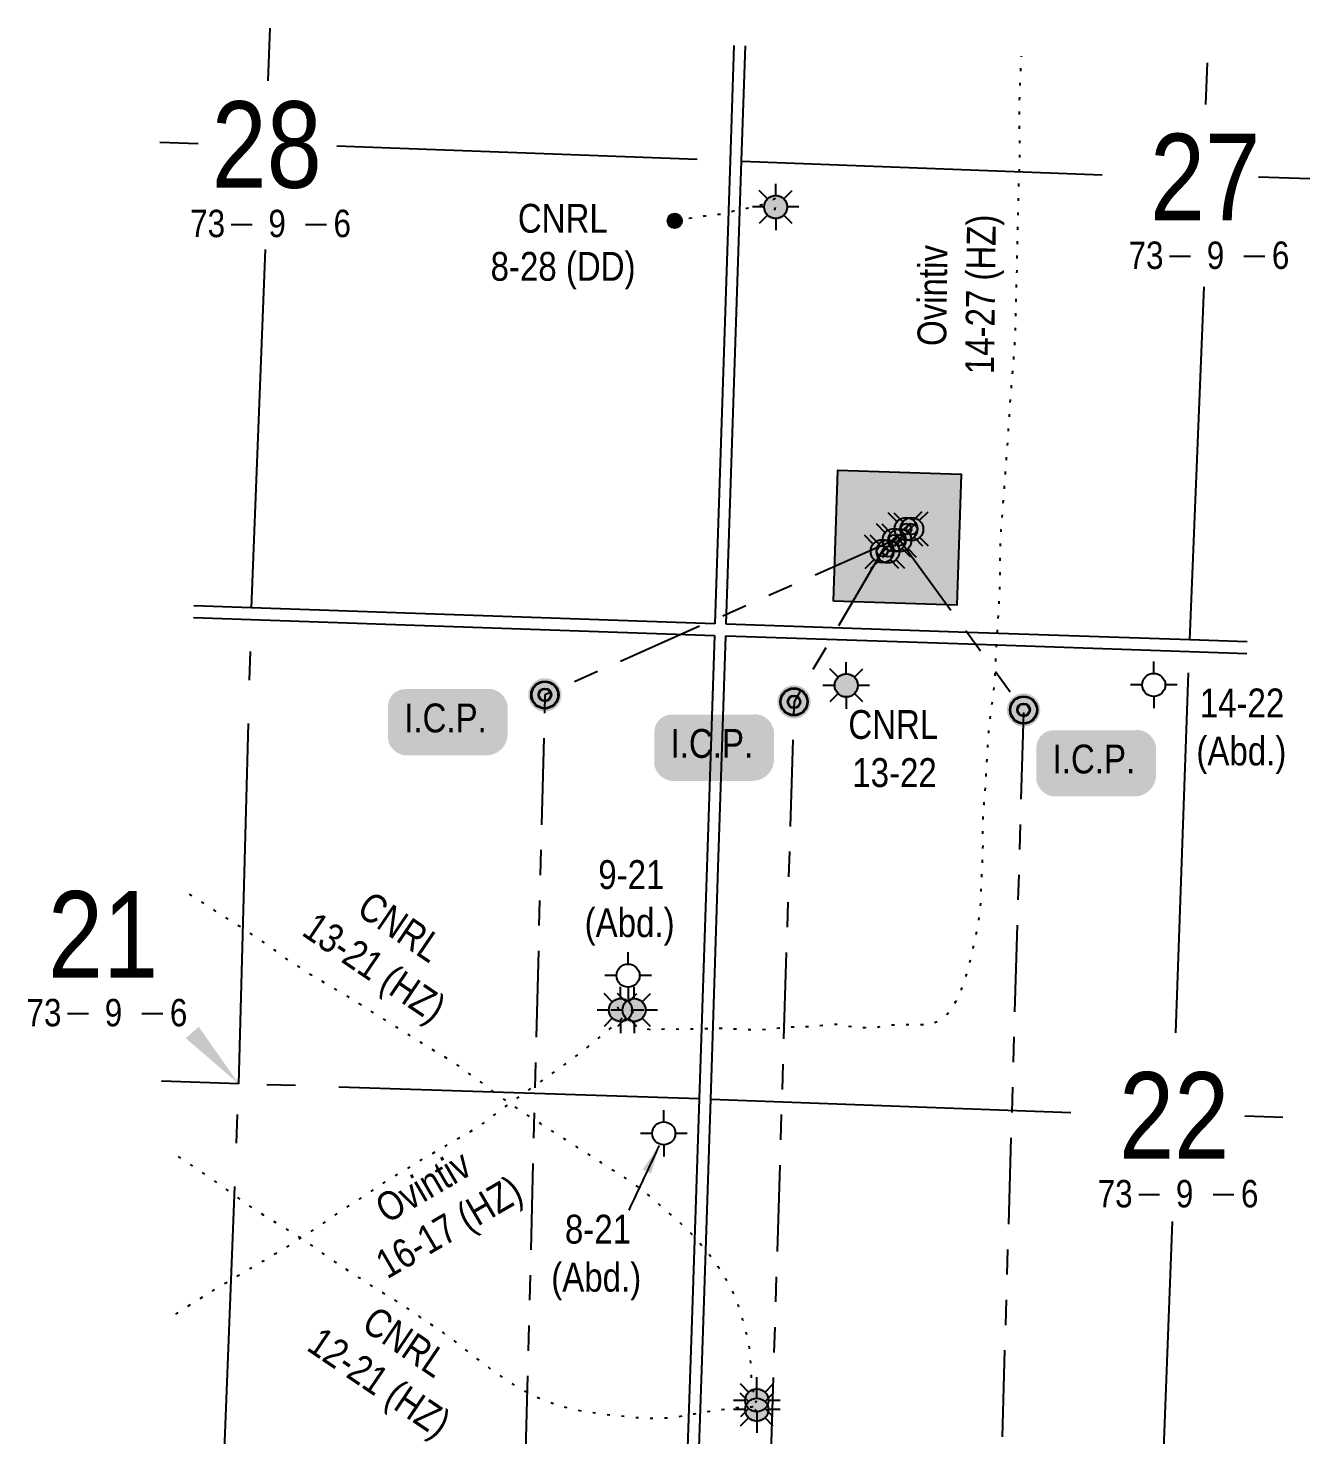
# Model space of a CAD drawing. Extents: x 352640 to 362586, y 6129835 to 6140596.
# Drawn here: x 356478.1 to 356922.5, y 6136465.6 to 6136953.4 of the extents above; entities that cross this region are included whole.
import ezdxf
from ezdxf.enums import TextEntityAlignment as Align

# ---------------------------------------------------------------- set-up
doc = ezdxf.new("R2010")
doc.units = 0
doc.header["$LTSCALE"] = 5
for name, pattern in [('foc-DOT', [1, 0.2, -0.8]), ('foc-DRILLPATH', [14.75, 6, -1.75, 1.75, -1.75, 1.75, -1.75]), ('foc-QUARTERLINE', [33, 25, -3, 2, -3])]:
    doc.linetypes.add(name, pattern=pattern)
for name, color, linetype in [('10', 1, 'Continuous'), ('9', 3, 'Continuous'), ('ABADATA-DRILL', 8, 'foc-DOT'), ('ABADATA-DRILL-T', 8, 'Continuous'), ('CG-NOTES', 7, 'Continuous'), ('DETAIL-HZ-Existing', 8, 'foc-DOT'), ('DRILL-T', 8, 'Continuous'), ('L-MON', 1, 'Continuous'), ('L-SEC', 7, 'Continuous'), ('L-SECLBL', 7, 'Continuous'), ('L-SECQ', 8, 'foc-QUARTERLINE'), ('P-PDRILLPATH', 12, 'foc-DRILLPATH'), ('P-PROPOSED', 10, 'Continuous'), ('P-PROPOSED-H', 21, 'Continuous')]:
    doc.layers.add(name, color=color, linetype=linetype)
doc.styles.add('80', font='ARIALN.TTF', dxfattribs={"height": 10})
doc.styles.add('80CG', font='ARIALN.TTF', dxfattribs={"height": 10})
doc.styles.add('80L', font='ARIALN.TTF', dxfattribs={"height": 10})
doc.styles.add('SIMPLEX', font='ARIALN.TTF')
doc.dimstyles.new('Compass 5 000', dxfattribs={"dimscale": 5, "dimtxt": 9, "dimasz": 2, "dimexe": 0.2, "dimexo": 0.0625, "dimgap": 0.5, "dimtad": 0, "dimtih": 1, "dimtoh": 1, "dimzin": 0, "dimdsep": 46, "dimtxsty": '80CG', "dimcen": 0.1, "dimse1": 1, "dimse2": 1, "dimclrd": 256, "dimclrt": 256, "dimaunit": 1, "dimadec": 4, "dimazin": 0, "dimtfac": 0.06, "dimtofl": 0, "dimtmove": 0, "dimatfit": 1, "dimfxl": 0.2, "dimtolj": 1, "dimtzin": 0, "dimlwd": -1, "dimarcsym": 0})

# ---------------------------------------------------------------- blocks, each defined once
blk = doc.blocks.new('L-SECLBL')
at = {"layer": '9', "color": 7}
for p, q in [((-5.08, -27.83), (-12.29, -27.83)), ((20.7, -27.83), (13.5, -27.83))]:
    blk.add_line(p, q, dxfattribs=at)
at = {"layer": '10', "color": 2, "style": 'SIMPLEX'}
blk.add_attdef('SEC', text='', height=30, dxfattribs=at).set_placement((0, 0), align=Align.MIDDLE)
at = {"layer": '10', "color": 5, "style": '80L'}
blk.add_attdef('TWP', text='', height=9.5, dxfattribs=at).set_placement((-14.43, -27.37), align=Align.MIDDLE_RIGHT)
blk.add_attdef('RGE', text='', height=9.5, dxfattribs=at).set_placement((3.62, -27.37), align=Align.MIDDLE_CENTER)
blk.add_attdef('MER', text='', height=9.5, dxfattribs=at).set_placement((23.17, -27.37), align=Align.MIDDLE_LEFT)
blk = doc.blocks.new('GAS')
h = blk.add_hatch(color=255)
h.dxf.hatch_style = 1
edge = h.paths.add_edge_path()
edge.add_arc((0, 0), 0.9, 0, 360)
for p, q in [((-0.571, 0.571), (-1.142, 1.142)), ((0, 0.808), (0, 1.616)), ((0.571, 0.571), (1.142, 1.142)), ((-0.808, 0), (-1.616, 0)), ((1.616, 0), (0.808, 0)), ((-0.571, -0.571), (-1.142, -1.142)), ((0, -0.808), (0, -1.616)), ((1.142, -1.142), (0.571, -0.571))]:
    blk.add_line(p, q)
blk.add_circle((0, 0), 0.8)
blk = doc.blocks.new('GABD')
for p, q in [((0, 0.808), (0, 1.616)), ((-0.808, 0), (-1.616, 0)), ((1.616, 0), (0.808, 0)), ((0, -0.808), (0, -1.616))]:
    blk.add_line(p, q)
blk.add_circle((0, 0), 0.8)
blk = doc.blocks.new('BH-Existing')
at = {"layer": 'ABADATA-DRILL-T'}
h = blk.add_hatch(color=256, dxfattribs=at)
h.dxf.hatch_style = 1
edge = h.paths.add_edge_path()
edge.add_arc((0, 0), 0.5, 0, 360)
blk.add_circle((0, 0), 0.5, dxfattribs=at)
blk = doc.blocks.new('WC')
at = {"layer": 'L-MON'}
h = blk.add_hatch(color=255, dxfattribs=at)
h.dxf.hatch_style = 1
edge = h.paths.add_edge_path()
edge.add_arc((0, 0), 0.9, 0, 360)
at = {"layer": 'L-MON', "color": 240, "flags": 128}
for points in [[(-0.622, 0.503), (-1.232, 1.12)], [(0.52, 0.608), (1.126, 1.206)], [(-1.179, -1.185), (-0.559, -0.572)], [(1.159, -1.185), (0.557, -0.574)]]:
    blk.add_lwpolyline(points, dxfattribs=at)
at = {"layer": 'L-MON', "color": 240}
for radius in [0.8, 0.373]:
    blk.add_circle((0, 0), radius, dxfattribs=at)
blk = doc.blocks.new('plbh')
at = {"layer": 'L-MON'}
h = blk.add_hatch(color=255, dxfattribs=at)
h.dxf.hatch_style = 1
edge = h.paths.add_edge_path()
edge.add_arc((0, 0), 1.16, 0, 360)
h = blk.add_hatch(color=256, dxfattribs=at)
h.dxf.hatch_style = 1
h.paths.add_polyline_path([(-0.96, 0, 1), (0.96, 0, 1)])
h.paths.add_polyline_path([(0.91, 0, -1), (-0.91, 0, -1)], flags=16)
h.paths.add_polyline_path([(0.45, 0, -1), (-0.45, 0, -1)], flags=0)
h = blk.add_hatch(color=256, dxfattribs=at)
h.dxf.hatch_style = 1
h.paths.add_polyline_path([(-0.45, 0, 1), (0.45, 0, 1)])
h.paths.add_polyline_path([(0.4, 0, -1), (-0.4, 0, -1)], flags=16)
at = {"layer": 'L-MON', "color": 240}
for radius in [0.96, 0.91, 0.45, 0.4]:
    blk.add_circle((0, 0), radius, dxfattribs=at)
blk = doc.blocks.new('*U55')
h = blk.add_hatch(color=254)
edge = h.paths.add_edge_path()
edge.add_line((-14, -11.5), (14, -11.5))
edge.add_arc((14, -5.5), 6, 270, 360)
edge.add_line((20, -5.5), (20, 4))
edge.add_arc((14, 4), 6, 0, 90)
edge.add_line((14, 10), (-14, 10))
edge.add_arc((-14, 4), 6, 90, 180)
edge.add_line((-20, 4), (-20, -5.5))
edge.add_arc((-14, -5.5), 6, 180, 270)
at = {"color": 1, "flags": 128}
blk.add_lwpolyline([(-14, -11.5, 3, 3, 0), (14, -11.5, 3, 3, 0.414214), (20, -5.5, 3, 3, 0), (20, 4, 3, 0, 0.414214), (14, 10, 0, 0, 0), (-14, 10, 0, 0, 0.414214), (-20, 4, 0, 0, 0), (-20, -5.5, 0, 3, 0.414214)], format="xyseb", close=True, dxfattribs=at)
blk.add_lwpolyline([(-18.59, -4.6, 0, 10, 0), (0, 0, 5, 5, 0)], format="xyseb", dxfattribs=at)
at = {"color": 1, "style": '80'}
blk.add_attdef('ENTER_TEXT_001', (-35.99, -5), '', height=10, dxfattribs=at)

msp = doc.modelspace()

# ---------------------------------------------------------------- hatches: boundary and pattern name
at = {"layer": 'P-PROPOSED-H'}
h = msp.add_hatch(color=256, dxfattribs=at)
h.dxf.hatch_style = 1
h.paths.add_polyline_path([(356757.358, 6136754.755), (356758.855, 6136800.115), (356801.617, 6136798.703), (356800.12, 6136753.344)])

# ---------------------------------------------------------------- linework, layer by layer
at = {"layer": 'ABADATA-DRILL', "flags": 128}
for points in [[(356682.883, 6136613), (356682.883, 6136613), (356682.883, 6136613), (356682.926, 6136613.037), (356682.954, 6136613.082), (356682.974, 6136613.093), (356683.004, 6136613.106), (356682.969, 6136613.174), (356682.927, 6136613.259), (356682.903, 6136613.302), (356682.88, 6136613.335), (356682.838, 6136613.396), (356682.815, 6136613.433), (356682.795, 6136613.478), (356682.77, 6136613.516), (356682.743, 6136613.559), (356682.721, 6136613.616), (356682.699, 6136613.667), (356682.682, 6136613.703), (356682.667, 6136613.734), (356682.65, 6136613.774), (356682.644, 6136613.817), (356682.653, 6136613.852), (356682.673, 6136613.902), (356682.706, 6136613.943), (356682.739, 6136613.972), (356682.78, 6136614.01), (356682.832, 6136614.066), (356682.861, 6136614.104), (356682.907, 6136614.156), (356683.001, 6136614.267), (356683.08, 6136614.306), (356683.162, 6136614.3), (356683.232, 6136614.243), (356683.291, 6136614.081), (356683.3, 6136614.051), (356683.457, 6136613.492), (356683.695, 6136612.805), (356683.996, 6136612.187), (356684.542, 6136611.389), (356685.037, 6136610.8), (356685.558, 6136610.223), (356686.163, 6136609.531), (356686.916, 6136608.707), (356687.909, 6136607.896), (356689.131, 6136607.296), (356690.559, 6136606.834), (356692.16, 6136606.431), (356693.901, 6136606.169), (356695.777, 6136606.147), (356697.703, 6136606.287), (356699.661, 6136606.408), (356701.737, 6136606.395), (356703.874, 6136606.322), (356705.969, 6136606.341), (356708.101, 6136606.402), (356710.338, 6136606.452), (356712.608, 6136606.498), (356714.883, 6136606.567), (356717.156, 6136606.586), (356719.307, 6136606.588), (356721.344, 6136606.551), (356723.395, 6136606.369), (356725.256, 6136606.221), (356726.954, 6136606.184), (356728.701, 6136606.193), (356730.513, 6136606.178), (356732.401, 6136606.166), (356734.382, 6136606.306), (356736.556, 6136606.532), (356738.682, 6136606.744), (356740.668, 6136606.96), (356742.663, 6136607.098), (356744.651, 6136607.148), (356746.542, 6136607.155), (356748.338, 6136607.207), (356750.162, 6136607.357), (356752.062, 6136607.534), (356754.085, 6136607.739), (356756.234, 6136607.932), (356758.408, 6136607.964), (356760.436, 6136607.75), (356762.45, 6136607.391), (356764.529, 6136607.082), (356766.589, 6136606.88), (356768.52, 6136606.79), (356770.243, 6136606.785), (356771.885, 6136606.894), (356773.632, 6136607.158), (356775.668, 6136607.515), (356777.972, 6136607.779), (356780.353, 6136607.87), (356782.717, 6136607.879), (356785.111, 6136607.87), (356786.335, 6136607.867), (356787.554, 6136607.867), (356788.775, 6136607.902), (356789.997, 6136608.022), (356791.207, 6136608.242), (356792.423, 6136608.583), (356793.627, 6136609.076), (356794.775, 6136609.728), (356795.828, 6136610.521), (356796.795, 6136611.433), (356797.688, 6136612.44), (356798.478, 6136613.522), (356799.159, 6136614.678), (356799.822, 6136615.92), (356800.512, 6136617.242), (356801.178, 6136618.624), (356801.777, 6136620.072), (356802.326, 6136621.565), (356802.876, 6136623.105), (356803.422, 6136624.743), (356803.948, 6136626.49), (356804.442, 6136628.339), (356804.918, 6136630.285), (356805.381, 6136632.345), (356805.844, 6136634.492), (356806.342, 6136636.704), (356806.847, 6136638.978), (356807.321, 6136641.317), (356807.753, 6136643.731), (356808.11, 6136646.212), (356808.354, 6136648.757), (356808.499, 6136651.363), (356808.551, 6136652.871), (356808.583, 6136654.019), (356808.637, 6136655.83), (356808.807, 6136659.921), (356808.873, 6136661.311), (356808.961, 6136663.173), (356809.037, 6136665.063), (356809.128, 6136666.961), (356809.2, 6136668.459), (356809.215, 6136668.844), (356809.253, 6136670.768), (356809.239, 6136672.711), (356809.2, 6136674.618), (356809.176, 6136676.526), (356809.199, 6136678.428), (356809.287, 6136680.361), (356809.414, 6136682.254), (356809.571, 6136684.157), (356809.744, 6136686.062), (356809.914, 6136687.981), (356810.113, 6136690.669), (356810.273, 6136693.366), (356810.408, 6136696.061), (356810.537, 6136698.757), (356810.701, 6136701.457), (356810.882, 6136704.149), (356811.056, 6136706.846), (356811.239, 6136709.541), (356811.475, 6136712.226), (356811.794, 6136714.906), (356812.148, 6136717.581), (356812.525, 6136720.256), (356812.894, 6136722.926), (356813.191, 6136725.605), (356813.39, 6136728.295), (356813.518, 6136730.992), (356813.607, 6136733.69), (356813.717, 6136736.387), (356813.884, 6136739.08), (356814.073, 6136741.771), (356814.257, 6136744.465), (356814.426, 6136747.164), (356814.598, 6136749.864), (356814.763, 6136752.555), (356814.895, 6136755.249), (356814.984, 6136757.947), (356815.058, 6136760.648), (356815.117, 6136763.344), (356815.135, 6136766.043), (356815.142, 6136768.741), (356815.275, 6136774.132), (356815.566, 6136779.526), (356815.939, 6136784.899), (356816.351, 6136790.283), (356816.792, 6136795.654), (356817.163, 6136801.044), (356817.535, 6136806.411), (356817.929, 6136811.783), (356818.263, 6136817.158), (356818.602, 6136822.546), (356818.997, 6136827.923), (356819.435, 6136833.3), (356819.884, 6136838.683), (356820.257, 6136844.068), (356820.472, 6136849.46), (356820.611, 6136854.857), (356820.758, 6136860.258), (356820.917, 6136865.654), (356821.044, 6136871.056), (356821.111, 6136876.441), (356821.196, 6136881.836), (356821.351, 6136887.232), (356821.518, 6136892.634), (356821.657, 6136898.029), (356821.806, 6136903.422), (356821.949, 6136908.819), (356821.952, 6136914.218), (356821.813, 6136919.616), (356821.818, 6136925.016), (356821.979, 6136930.408), (356822.18, 6136935.799), (356822.465, 6136941.175), (356822.617, 6136943.756)], [(356737.068, 6136890.352), (356737.068, 6136890.352), (356737.069, 6136890.374), (356737.088, 6136890.583), (356737.18, 6136890.95), (356737.338, 6136891.419), (356737.538, 6136891.899), (356737.662, 6136892.585), (356737.524, 6136893.434), (356737.383, 6136894.117), (356737.432, 6136894.461), (356737.583, 6136894.668), (356737.602, 6136894.691), (356737.608, 6136894.701), (356737.613, 6136894.705), (356737.61, 6136894.701), (356737.586, 6136894.676), (356737.538, 6136894.626), (356737.466, 6136894.56), (356737.369, 6136894.479), (356737.248, 6136894.391), (356737.113, 6136894.298), (356736.968, 6136894.206), (356736.811, 6136894.113), (356736.635, 6136894.015), (356736.438, 6136893.912), (356736.218, 6136893.809), (356735.977, 6136893.699), (356735.714, 6136893.564), (356735.435, 6136893.413), (356735.14, 6136893.265), (356734.831, 6136893.121), (356734.506, 6136892.979), (356734.158, 6136892.839), (356733.772, 6136892.684), (356733.359, 6136892.521), (356732.933, 6136892.353), (356732.499, 6136892.174), (356732.061, 6136892), (356731.62, 6136891.841), (356731.167, 6136891.698), (356730.703, 6136891.569), (356730.235, 6136891.453), (356729.765, 6136891.338), (356729.291, 6136891.23), (356728.814, 6136891.132), (356728.326, 6136891.044), (356727.836, 6136890.96), (356727.361, 6136890.872), (356726.901, 6136890.785), (356726.438, 6136890.694), (356725.971, 6136890.596), (356725.475, 6136890.494), (356724.95, 6136890.393), (356724.408, 6136890.281), (356723.876, 6136890.169), (356723.35, 6136890.058), (356722.835, 6136889.947), (356722.331, 6136889.836), (356721.837, 6136889.726), (356721.349, 6136889.614), (356720.867, 6136889.498), (356720.389, 6136889.376), (356719.917, 6136889.256), (356719.449, 6136889.139), (356718.985, 6136889.026), (356718.517, 6136888.926), (356718.031, 6136888.844), (356717.54, 6136888.78), (356717.07, 6136888.722), (356716.626, 6136888.663), (356716.19, 6136888.605), (356715.732, 6136888.55), (356715.258, 6136888.498), (356714.774, 6136888.444), (356714.31, 6136888.385), (356713.87, 6136888.328), (356713.422, 6136888.273), (356712.963, 6136888.226), (356712.479, 6136888.186), (356711.981, 6136888.134), (356711.503, 6136888.078), (356711.049, 6136888.017), (356710.587, 6136887.942), (356710.104, 6136887.87), (356709.601, 6136887.799), (356709.109, 6136887.725), (356708.631, 6136887.659), (356708.1, 6136887.591), (356702.595, 6136886.827)], [(356730.264, 6136477.323), (356730.264, 6136477.323), (356730.288, 6136477.282), (356730.299, 6136477.174), (356730.285, 6136477.076), (356730.292, 6136476.978), (356730.327, 6136476.935), (356730.397, 6136476.936), (356730.531, 6136477.004), (356730.664, 6136477.206), (356730.732, 6136477.376), (356730.797, 6136477.533), (356730.967, 6136477.664), (356731, 6136477.743), (356730.967, 6136477.854), (356730.921, 6136477.837), (356730.879, 6136477.905), (356730.812, 6136478.115), (356730.759, 6136478.275), (356730.593, 6136478.33), (356730.329, 6136478.381), (356730.135, 6136478.438), (356729.939, 6136478.564), (356729.743, 6136478.771), (356729.66, 6136479.041), (356729.689, 6136479.307), (356729.689, 6136479.317), (356729.693, 6136479.361), (356729.691, 6136479.413), (356729.687, 6136479.435), (356729.674, 6136479.573), (356729.653, 6136479.778), (356729.633, 6136480.037), (356729.614, 6136480.345), (356729.588, 6136480.708), (356729.547, 6136481.13), (356729.485, 6136481.606), (356729.392, 6136482.127), (356729.285, 6136482.685), (356729.189, 6136483.282), (356729.104, 6136483.915), (356729.028, 6136484.578), (356728.963, 6136485.286), (356728.896, 6136486.037), (356728.83, 6136486.831), (356728.777, 6136487.637), (356728.737, 6136488.485), (356728.711, 6136489.394), (356728.691, 6136490.369), (356728.657, 6136491.394), (356728.596, 6136492.501), (356728.514, 6136493.588), (356728.411, 6136494.663), (356728.275, 6136495.74), (356728.097, 6136496.834), (356727.872, 6136497.944), (356727.609, 6136499.081), (356727.319, 6136500.271), (356726.995, 6136501.538), (356726.634, 6136502.869), (356726.26, 6136504.252), (356725.896, 6136505.576), (356725.876, 6136505.649), (356725.469, 6136507.055), (356725.051, 6136508.455), (356724.643, 6136509.779), (356724.619, 6136509.853), (356724.148, 6136511.262), (356723.616, 6136512.676), (356723.007, 6136514.086), (356722.333, 6136515.481), (356721.601, 6136516.887), (356720.818, 6136518.298), (356719.984, 6136519.714), (356719.119, 6136521.145), (356718.209, 6136522.583), (356717.254, 6136524.006), (356716.26, 6136525.425), (356715.237, 6136526.839), (356714.165, 6136528.241), (356713.032, 6136529.623), (356711.873, 6136530.992), (356710.685, 6136532.374), (356709.468, 6136533.758), (356708.226, 6136535.138), (356706.942, 6136536.501), (356705.606, 6136537.833), (356704.216, 6136539.124), (356702.971, 6136540.227), (356701.635, 6136541.41), (356701.606, 6136541.437), (356698.705, 6136543.958), (356697.221, 6136545.197), (356695.755, 6136546.46), (356694.309, 6136547.76), (356692.855, 6136549.035), (356691.363, 6136550.261), (356689.837, 6136551.425), (356689.83, 6136551.432), (356688.28, 6136552.555), (356686.72, 6136553.647), (356685.107, 6136554.709), (356683.47, 6136555.73), (356681.825, 6136556.742), (356680.191, 6136557.773), (356678.567, 6136558.821), (356676.945, 6136559.867), (356675.319, 6136560.917), (356673.7, 6136561.969), (356672.082, 6136563.027), (356670.461, 6136564.079), (356668.839, 6136565.133), (356665.603, 6136567.212), (356663.979, 6136568.257), (356662.36, 6136569.314), (356660.738, 6136570.365), (356659.102, 6136571.411), (356657.474, 6136572.461), (356655.85, 6136573.501), (356654.218, 6136574.54), (356652.596, 6136575.584), (356650.982, 6136576.657), (356649.376, 6136577.727), (356647.765, 6136578.793), (356646.171, 6136579.886), (356644.579, 6136580.985), (356642.989, 6136582.092), (356641.401, 6136583.199), (356639.824, 6136584.321), (356638.289, 6136585.5), (356636.763, 6136586.689), (356635.216, 6136587.853), (356633.655, 6136588.989), (356632.088, 6136590.125), (356630.546, 6136591.292), (356628.994, 6136592.464), (356627.418, 6136593.567), (356625.795, 6136594.615), (356624.156, 6136595.637), (356622.513, 6136596.654), (356620.858, 6136597.657), (356619.196, 6136598.65), (356617.545, 6136599.655), (356615.907, 6136600.68), (356614.264, 6136601.695), (356612.613, 6136602.702), (356610.966, 6136603.714), (356609.333, 6136604.751), (356607.699, 6136605.787), (356606.053, 6136606.806), (356604.408, 6136607.835), (356602.782, 6136608.875), (356601.15, 6136609.911), (356599.514, 6136610.948), (356597.878, 6136611.984), (356596.243, 6136613.019), (356594.609, 6136614.047), (356592.97, 6136615.072), (356591.324, 6136616.094), (356589.693, 6136617.099), (356588.048, 6136618.117), (356584.755, 6136620.115), (356583.087, 6136621.087), (356581.404, 6136622.047), (356579.73, 6136623.018), (356578.078, 6136624.017), (356576.436, 6136625.038), (356574.787, 6136626.053), (356573.156, 6136627.087), (356571.531, 6136628.137), (356569.911, 6136629.193), (356568.303, 6136630.293), (356566.719, 6136631.402), (356565.134, 6136632.528), (356563.587, 6136633.658), (356562.033, 6136634.808), (356560.474, 6136635.954), (356558.893, 6136637.07), (356557.28, 6136638.144), (356555.646, 6136639.187), (356554.016, 6136640.243), (356552.401, 6136641.303), (356550.779, 6136642.353), (356549.147, 6136643.387), (356547.507, 6136644.42), (356545.875, 6136645.458), (356544.247, 6136646.494), (356542.65, 6136647.519), (356539.38, 6136649.652), (356537.746, 6136650.699), (356536.103, 6136651.723), (356534.467, 6136652.76), (356532.847, 6136653.81), (356532.376, 6136654.118)], [(356687.877, 6136612.79), (356687.877, 6136612.79), (356687.875, 6136612.788), (356687.865, 6136612.787), (356687.849, 6136612.789), (356687.837, 6136612.784), (356687.826, 6136612.768), (356687.811, 6136612.742), (356687.8, 6136612.721), (356687.79, 6136612.695), (356687.766, 6136612.656), (356687.738, 6136612.601), (356687.721, 6136612.545), (356687.707, 6136612.492), (356687.699, 6136612.44), (356687.683, 6136612.387), (356687.668, 6136612.337), (356687.666, 6136612.299), (356687.687, 6136612.264), (356687.722, 6136612.221), (356687.767, 6136612.192), (356687.825, 6136612.18), (356687.883, 6136612.188), (356687.94, 6136612.214), (356687.995, 6136612.266), (356688.052, 6136612.34), (356688.106, 6136612.411), (356688.148, 6136612.467), (356688.176, 6136612.512), (356688.195, 6136612.556), (356688.207, 6136612.605), (356688.223, 6136612.663), (356688.238, 6136612.712), (356688.25, 6136612.764), (356688.259, 6136612.794), (356688.282, 6136612.821), (356688.299, 6136612.804), (356688.331, 6136612.793), (356688.349, 6136612.791), (356688.336, 6136612.817), (356688.323, 6136612.863), (356688.318, 6136612.93), (356688.32, 6136613.018), (356688.262, 6136613.072), (356688.151, 6136613.091), (356688.05, 6136613.123), (356687.963, 6136613.149), (356687.9, 6136613.178), (356687.884, 6136613.178), (356687.911, 6136613.153), (356687.956, 6136613.138), (356688.017, 6136613.154), (356688.042, 6136613.179), (356688.008, 6136613.198), (356688.011, 6136613.216), (356688.037, 6136613.215), (356688.051, 6136613.219), (356688.039, 6136613.227), (356687.965, 6136613.227), (356687.865, 6136613.223), (356687.77, 6136613.194), (356687.683, 6136613.149), (356687.599, 6136613.098), (356687.535, 6136613.042), (356687.503, 6136612.991), (356687.492, 6136612.959), (356687.492, 6136612.951), (356687.504, 6136612.945), (356687.528, 6136612.948), (356687.556, 6136612.963), (356687.587, 6136612.992), (356687.615, 6136613.041), (356687.639, 6136613.104), (356687.668, 6136613.177), (356687.697, 6136613.228), (356687.731, 6136613.267), (356687.774, 6136613.314), (356687.821, 6136613.348), (356687.844, 6136613.357), (356687.823, 6136613.336), (356687.794, 6136613.297), (356687.775, 6136613.278), (356687.8, 6136613.311), (356687.862, 6136613.365), (356687.905, 6136613.385), (356687.933, 6136613.397), (356687.965, 6136613.411), (356687.994, 6136613.415), (356688.027, 6136613.403), (356688.077, 6136613.396), (356688.165, 6136613.409), (356688.273, 6136613.457), (356688.283, 6136613.461), (356688.167, 6136613.349), (356688.061, 6136613.264), (356687.402, 6136612.76), (356686.494, 6136612.07), (356685.4, 6136611.206), (356684.118, 6136610.132), (356682.64, 6136608.837), (356680.96, 6136607.388), (356678.908, 6136605.736), (356677.751, 6136604.804), (356676.533, 6136603.784), (356675.238, 6136602.702), (356673.839, 6136601.536), (356672.315, 6136600.265), (356670.659, 6136598.915), (356668.889, 6136597.536), (356667.038, 6136596.134), (356665.125, 6136594.718), (356663.163, 6136593.298), (356661.157, 6136591.868), (356659.107, 6136590.436), (356657.03, 6136588.986), (356654.939, 6136587.521), (356652.823, 6136586.033), (356650.696, 6136584.515), (356648.562, 6136582.979), (356646.427, 6136581.438), (356644.02, 6136579.693), (356641.035, 6136577.523), (356641.013, 6136577.506), (356638.642, 6136575.752), (356636.53, 6136574.164), (356635.517, 6136573.417), (356634.374, 6136572.611), (356632.137, 6136571.141), (356629.826, 6136569.755), (356625.14, 6136567.074), (356620.469, 6136564.374), (356615.807, 6136561.651), (356611.149, 6136558.917), (356606.529, 6136556.114), (356601.968, 6136553.23), (356597.434, 6136550.306), (356592.918, 6136547.352), (356588.422, 6136544.379), (356583.957, 6136541.376), (356579.488, 6136538.365), (356574.994, 6136535.373), (356571.188, 6136532.889), (356568.923, 6136531.434), (356564.326, 6136528.599), (356559.687, 6136525.846), (356555.035, 6136523.112), (356550.38, 6136520.399), (356545.75, 6136517.664), (356541.133, 6136514.864), (356536.534, 6136512.034), (356531.954, 6136509.175), (356527.497, 6136506.376)], [(356730.164, 6136474.32), (356730.164, 6136474.32), (356730.2, 6136474.319), (356730.278, 6136474.308), (356730.342, 6136474.266), (356730.419, 6136474.159), (356730.442, 6136474.127), (356730.494, 6136474.021), (356730.546, 6136473.937), (356730.609, 6136473.923), (356730.67, 6136473.959), (356730.705, 6136474.044), (356730.723, 6136474.151), (356730.73, 6136474.183), (356730.757, 6136474.27), (356730.769, 6136474.29), (356730.788, 6136474.315), (356730.803, 6136474.341), (356730.824, 6136474.372), (356730.85, 6136474.417), (356730.88, 6136474.486), (356730.884, 6136474.502), (356730.884, 6136474.55), (356730.801, 6136474.589), (356730.718, 6136474.624), (356730.672, 6136474.675), (356730.657, 6136474.75), (356730.67, 6136474.843), (356730.663, 6136474.872), (356730.602, 6136474.864), (356730.562, 6136474.867), (356730.522, 6136474.924), (356730.489, 6136474.995), (356730.463, 6136475.008), (356730.411, 6136475.008), (356730.346, 6136475.034), (356730.261, 6136475.065), (356730.277, 6136475.078), (356730.352, 6136475.1), (356730.302, 6136475.148), (356730.294, 6136475.154), (356730.321, 6136475.137), (356730.347, 6136475.116), (356730.396, 6136475.11), (356730.456, 6136475.163), (356730.521, 6136475.24), (356730.573, 6136475.317), (356730.647, 6136475.38), (356730.765, 6136475.474), (356730.803, 6136475.497), (356730.909, 6136475.556), (356730.954, 6136475.576), (356730.995, 6136475.559), (356731.028, 6136475.586), (356731.043, 6136475.603), (356731.041, 6136475.601), (356731.035, 6136475.598), (356730.98, 6136475.573), (356730.869, 6136475.533), (356730.697, 6136475.483), (356730.461, 6136475.428), (356730.163, 6136475.37), (356729.807, 6136475.3), (356729.396, 6136475.242), (356728.931, 6136475.205), (356728.406, 6136475.176), (356727.809, 6136475.148), (356727.13, 6136475.113), (356726.372, 6136475.074), (356725.564, 6136475.03), (356724.706, 6136474.977), (356723.828, 6136474.904), (356722.93, 6136474.804), (356721.964, 6136474.682), (356720.949, 6136474.549), (356719.858, 6136474.397), (356718.698, 6136474.236), (356717.462, 6136474.064), (356716.127, 6136473.877), (356714.785, 6136473.683), (356713.371, 6136473.474), (356711.944, 6136473.257), (356710.532, 6136473.034), (356709.117, 6136472.792), (356707.711, 6136472.537), (356706.303, 6136472.271), (356704.878, 6136472.015), (356703.428, 6136471.782), (356701.912, 6136471.593), (356700.348, 6136471.446), (356698.744, 6136471.331), (356697.103, 6136471.248), (356695.431, 6136471.203), (356693.725, 6136471.214), (356691.988, 6136471.281), (356690.229, 6136471.391), (356688.45, 6136471.53), (356686.643, 6136471.698), (356685.763, 6136471.789), (356683.385, 6136472.052), (356682.542, 6136472.144), (356681.553, 6136472.247), (356679.709, 6136472.446), (356677.838, 6136472.664), (356675.954, 6136472.913), (356674.054, 6136473.186), (356672.139, 6136473.469), (356670.23, 6136473.772), (356668.337, 6136474.163), (356666.455, 6136474.608), (356664.573, 6136475.046), (356662.703, 6136475.536), (356660.847, 6136476.102), (356659.017, 6136476.722), (356657.221, 6136477.402), (356655.457, 6136478.143), (356653.695, 6136478.955), (356651.972, 6136479.831), (356650.27, 6136480.753), (356648.593, 6136481.717), (356646.957, 6136482.746), (356645.346, 6136483.817), (356643.757, 6136484.886), (356642.135, 6136485.934), (356640.515, 6136486.986), (356638.931, 6136488.093), (356637.373, 6136489.243), (356635.834, 6136490.432), (356634.303, 6136491.621), (356632.767, 6136492.8), (356631.24, 6136493.985), (356629.73, 6136495.192), (356628.234, 6136496.424), (356626.726, 6136497.632), (356625.18, 6136498.793), (356623.613, 6136499.922), (356622.033, 6136501.032), (356620.433, 6136502.14), (356618.827, 6136503.231), (356617.218, 6136504.301), (356615.607, 6136505.366), (356614.004, 6136506.446), (356612.401, 6136507.525), (356610.803, 6136508.612), (356609.207, 6136509.713), (356607.6, 6136510.795), (356605.964, 6136511.833), (356604.309, 6136512.837), (356602.653, 6136513.822), (356600.995, 6136514.815), (356599.291, 6136515.856), (356597.71, 6136516.862), (356596.095, 6136517.93), (356594.502, 6136518.997), (356592.893, 6136520.069), (356591.265, 6136521.117), (356589.651, 6136522.149), (356588.041, 6136523.214), (356586.437, 6136524.294), (356584.828, 6136525.381), (356583.242, 6136526.486), (356581.667, 6136527.605), (356580.096, 6136528.729), (356578.518, 6136529.848), (356576.926, 6136530.949), (356575.318, 6136532.036), (356573.703, 6136533.104), (356572.079, 6136534.158), (356570.445, 6136535.198), (356568.8, 6136536.217), (356567.173, 6136537.205), (356565.528, 6136538.216), (356563.883, 6136539.241), (356562.246, 6136540.263), (356560.606, 6136541.29), (356558.966, 6136542.325), (356557.34, 6136543.375), (356555.733, 6136544.45), (356554.141, 6136545.547), (356552.561, 6136546.666), (356550.988, 6136547.794), (356549.421, 6136548.925), (356547.863, 6136550.067), (356546.302, 6136551.203), (356544.724, 6136552.323), (356543.139, 6136553.43), (356541.549, 6136554.527), (356539.905, 6136555.646), (356538.314, 6136556.719), (356536.725, 6136557.788), (356535.112, 6136558.863), (356533.495, 6136559.921), (356531.864, 6136560.986), (356530.265, 6136562.067), (356529.37, 6136562.691)]]:
    msp.add_lwpolyline(points, dxfattribs=at)
at = {"layer": 'L-SEC'}
for p, q in [((356722.83, 6136947.467), (356721.517, 6136907.583)), ((356725.537, 6136907.447), (356726.849, 6136947.318)), ((356721.517, 6136907.583), (356718.861, 6136827.202)), ((356722.88, 6136827.067), (356725.537, 6136907.447)), ((356718.861, 6136827.202), (356716.204, 6136746.822)), ((356720.224, 6136746.687), (356722.88, 6136827.067)), ((356555.539, 6136752.361), (356535.616, 6136753.046)), ((356535.484, 6136749.026), (356555.407, 6136748.341)), ((356555.407, 6136748.341), (356635.739, 6136745.572)), ((356635.871, 6136749.592), (356555.539, 6136752.361)), ((356716.204, 6136746.822), (356635.871, 6136749.592)), ((356635.739, 6136745.572), (356716.071, 6136742.802)), ((356800.568, 6136743.997), (356720.224, 6136746.687)), ((356880.913, 6136741.307), (356800.568, 6136743.997)), ((356716.071, 6136742.802), (356713.432, 6136662.457)), ((356717.451, 6136662.322), (356720.091, 6136742.667)), ((356720.091, 6136742.667), (356800.435, 6136739.978)), ((356800.435, 6136739.978), (356880.78, 6136737.287)), ((356900.864, 6136740.636), (356880.913, 6136741.307)), ((356880.78, 6136737.287), (356900.732, 6136736.616)), ((356713.432, 6136662.457), (356710.792, 6136582.112)), ((356714.812, 6136581.977), (356717.451, 6136662.322)), ((356710.792, 6136582.112), (356708.144, 6136501.75)), ((356712.164, 6136501.615), (356714.812, 6136581.977)), ((356708.144, 6136501.75), (356705.496, 6136421.388)), ((356709.516, 6136421.253), (356712.164, 6136501.615))]:
    msp.add_line(p, q, dxfattribs=at)
at = {"layer": 'L-SECLBL', "flags": 128}
msp.add_lwpolyline([(356551.164, 6136587.319, 0, 5.998, 0), (356535.061, 6136605.117, 0, 0, 0)], format="xyseb", dxfattribs=at)
at = {"layer": 'L-SECQ'}
for p, q in [((356561.376, 6136935.166), (356562.016, 6136953.449)), ((356886.465, 6136926.963), (356887, 6136941.361)), ((356523.785, 6136913.924), (356537.127, 6136913.468)), ((356585.183, 6136912.653), (356721.517, 6136907.583)), ((356725.637, 6136907.352), (356865.248, 6136902.057)), ((356904.749, 6136901.917), (356922.546, 6136901.322)), ((356555.539, 6136752.361), (356560.389, 6136876.636)), ((356880.916, 6136741.309), (356885.926, 6136863.744)), ((356551.164, 6136587.319), (356555.523, 6136748.28)), ((356876.053, 6136604.978), (356880.78, 6136737.287)), ((356551.164, 6136587.319), (356524.381, 6136588.226)), ((356544.88, 6136426.788), (356551.164, 6136587.319)), ((356710.792, 6136582.113), (356551.164, 6136587.319)), ((356714.812, 6136581.978), (356849.252, 6136577.038)), ((356899.987, 6136576.19), (356913.119, 6136575.749)), ((356870.256, 6136415.824), (356874.902, 6136539.595))]:
    msp.add_line(p, q, dxfattribs=at)
at = {"layer": 'P-PDRILLPATH', "flags": 128}
for points in [[(356780.396, 6136775.815), (356823.285, 6136716.992), (356794.239, 6135734.295)], [(356774.27, 6136772.018), (356743.695, 6136719.795), (356715.252, 6135796.693)]]:
    msp.add_lwpolyline(points, dxfattribs=at)
at = {"layer": 'P-PROPOSED'}
msp.add_lwpolyline([(356757.357, 6136754.751), (356758.854, 6136800.11), (356801.616, 6136798.699), (356800.118, 6136753.339)], close=True, dxfattribs=at)

# ---------------------------------------------------------------- block references
at = {"layer": 'ABADATA-DRILL-T', "xscale": 4.998731350000005, "yscale": 4.998731350000005}
for name, p, zscale in [('BH-Existing', (356702.329, 6136886.62), 4.000000000000006), ('GABD', (356868.411, 6136725.679), 3.999999999999994), ('GABD', (356686.155, 6136624.852), 3.999999999999994), ('GABD', (356698.536, 6136570.132), 3.999999999999994)]:
    msp.add_blockref(name, p, dxfattribs=dict(at, zscale=zscale))
at = {"layer": 'CG-NOTES', "color": 3}
ref = msp.add_blockref('*U55', (356622.913, 6136714.207), dxfattribs=dict(at, xscale=0.99974627, yscale=0.99974627, zscale=0.99974627))
ref.add_attrib('ENTER_TEXT_001', 'I.C.P.', (356608.537, 6136709.205), dxfattribs={"layer": '0', "color": 1, "height": 9.9975, "style": '80'})
ref = msp.add_blockref('*U55', (356715.27, 6136705.377), dxfattribs=dict(at, xscale=0.99974627, yscale=0.99974627, zscale=0.99974627))
ref.add_attrib('ENTER_TEXT_001', 'I.C.P.', (356700.895, 6136700.375), dxfattribs={"layer": '0', "color": 1, "height": 9.9975, "style": '80'})
ref = msp.add_blockref('*U55', (356847.729, 6136699.964), dxfattribs=dict(at, xscale=0.99974627, yscale=0.99974627, zscale=0.99974627))
ref.add_attrib('ENTER_TEXT_001', 'I.C.P.', (356833.353, 6136694.962), dxfattribs={"layer": '0', "color": 1, "height": 9.9975, "style": '80'})
at = {"layer": 'DRILL-T', "xscale": 4.998731350000005, "yscale": 4.998731350000005, "zscale": 3.998983279999989}
for p in [(356737.338, 6136891.419), (356761.807, 6136725.485), (356683.54, 6136612.907), (356688.226, 6136612.905), (356730.797, 6136477.533), (356730.788, 6136474.315)]:
    msp.add_blockref('GAS', p, dxfattribs=at)
at = {"layer": 'L-MON', "xscale": 4.998731350000009, "yscale": 4.998731350000009, "zscale": 4.998731350000009, "rotation": 359.9958008669249}
for name, p in [('WC', (356782.528, 6136779.747)), ('WC', (356784.527, 6136779.682)), ('WC', (356774.27, 6136772.018)), ('WC', (356776.271, 6136771.95)), ('WC', (356778.396, 6136775.884)), ('WC', (356780.396, 6136775.815)), ('plbh', (356657.306, 6136722.2)), ('plbh', (356743.695, 6136719.795)), ('plbh', (356823.285, 6136716.992))]:
    msp.add_blockref(name, p, dxfattribs=at)
at = {"layer": 'L-SECLBL', "xscale": 0.99974627, "yscale": 0.99974627}
for p, zscale, values in [((356560.862, 6136913.075), 0.7997966560000016, {'SEC': '28', 'TWP': '73', 'RGE': '9', 'MER': '6'}), ((356886.215, 6136902.051), 0.7997966560000016, {'SEC': '27', 'TWP': '73', 'RGE': '9', 'MER': '6'}), ((356504.124, 6136639.378), 0.7997966560000016, {'SEC': '21', 'TWP': '73', 'RGE': '9', 'MER': '6'}), ((356875.5, 6136576.58), 0.99974627, {'SEC': '22', 'TWP': '73', 'RGE': '9', 'MER': '6'})]:
    msp.add_blockref('L-SECLBL', p, dxfattribs=dict(at, zscale=zscale)).add_auto_attribs(values)

# ---------------------------------------------------------------- texts
at = {"layer": 'ABADATA-DRILL-T', "insert": (356882.809, 6136724.416), "char_height": 9.99746, "attachment_point": 1, "style": '80L'}
msp.add_mtext_dynamic_manual_height_columns('\\pi1.5712;14-22\\P\\pi0.39826;(Abd.)', width=30.59795, gutter_width=50, heights=[0], dxfattribs=at)
at = {"layer": 'DETAIL-HZ-Existing', "char_height": 9.99746, "attachment_point": 1, "style": '80L'}
for s, width, insert, rotation in [('\\pi10.229;Ovintiv \\P\\pi0.6607;14-27 (HZ)', 54.7594, (356786.338, 6136833.047), 89.29087), ('\\pi23.634;CNRL\\P\\pi12.01;13-21 (HZ)', 77.45737, (356577.586, 6136667.945), 325.86584), ('\\pi10.239,t70.223;Ovintiv\\P\\pi0.6707,t60.655;16-17 (HZ)', 54.7794, (356588.623, 6136542.126), 30.28288), ('\\pi23.634;CNRL\\P\\pi12.01;12-21 (HZ)', 77.45737, (356579.273, 6136524.017), 325.86584)]:
    msp.add_mtext_dynamic_manual_height_columns(s, width=width, gutter_width=50, heights=[0], dxfattribs=dict(at, insert=insert, rotation=rotation))
at = {"layer": 'DETAIL-HZ-Existing', "insert": (356762.204, 6136716.931), "char_height": 9.99746, "attachment_point": 1, "style": '80L'}
msp.add_mtext_dynamic_manual_height_columns('\\pi0.32668;CNRL\\P\\pi1.694;13-22', width=30.84352, gutter_width=50, heights=[0], dxfattribs=at)

# ---------------------------------------------------------------- next in the draw order: texts
at = {"layer": 'ABADATA-DRILL', "insert": (356659.141, 6136541.909), "char_height": 9.99746, "attachment_point": 1, "style": '80L', "bg_fill": 3, "box_fill_scale": 1.15, "bg_fill_color": 256, "bg_fill_true_color": 256, "bg_fill_transparency": 0}
msp.add_mtext_dynamic_manual_height_columns('\\pi5.1237;8-21\\P\\pi0.39437;(Abd.)', width=30.59018, gutter_width=50, heights=[0], dxfattribs=at)
at = {"layer": 'DETAIL-HZ-Existing', "insert": (356638.208, 6136892.498), "char_height": 9.99746, "attachment_point": 1, "style": '80L', "bg_fill": 3, "box_fill_scale": 1.15, "bg_fill_color": 256, "bg_fill_true_color": 256, "bg_fill_transparency": 0}
msp.add_mtext_dynamic_manual_height_columns('\\pi9.7435;CNRL\\P\\pi0.28474;8-28 (DD)', width=49.67708, gutter_width=50, heights=[0], dxfattribs=at)

# ---------------------------------------------------------------- next in the draw order: linework, layer by layer
at = {"layer": 'P-PDRILLPATH', "flags": 128}
msp.add_lwpolyline([(356778.396, 6136775.884), (356657.306, 6136722.2), (356642.08, 6136124.665)], dxfattribs=at)

# ---------------------------------------------------------------- next in the draw order: leaders
at = {"layer": 'ABADATA-DRILL', "linetype": 'ByBlock', "path_type": 1}
msp.add_leader([(356696.942, 6136565.929), (356686.371, 6136543.464)], dimstyle='Compass 5 000', override={"dimgap": 0.5, "dimtad": 0}, dxfattribs=at)

# ---------------------------------------------------------------- next in the draw order: texts
at = {"layer": 'ABADATA-DRILL', "insert": (356670.712, 6136664.886), "char_height": 9.99746, "attachment_point": 1, "style": '80L', "bg_fill": 3, "box_fill_scale": 1.15, "bg_fill_color": 256, "bg_fill_true_color": 256, "bg_fill_transparency": 0}
msp.add_mtext_dynamic_manual_height_columns('\\pi5.1237;9-21\\P\\pi0.39437;(Abd.)', width=30.59018, gutter_width=50, heights=[0], dxfattribs=at)

doc.saveas('drawing.dxf')
